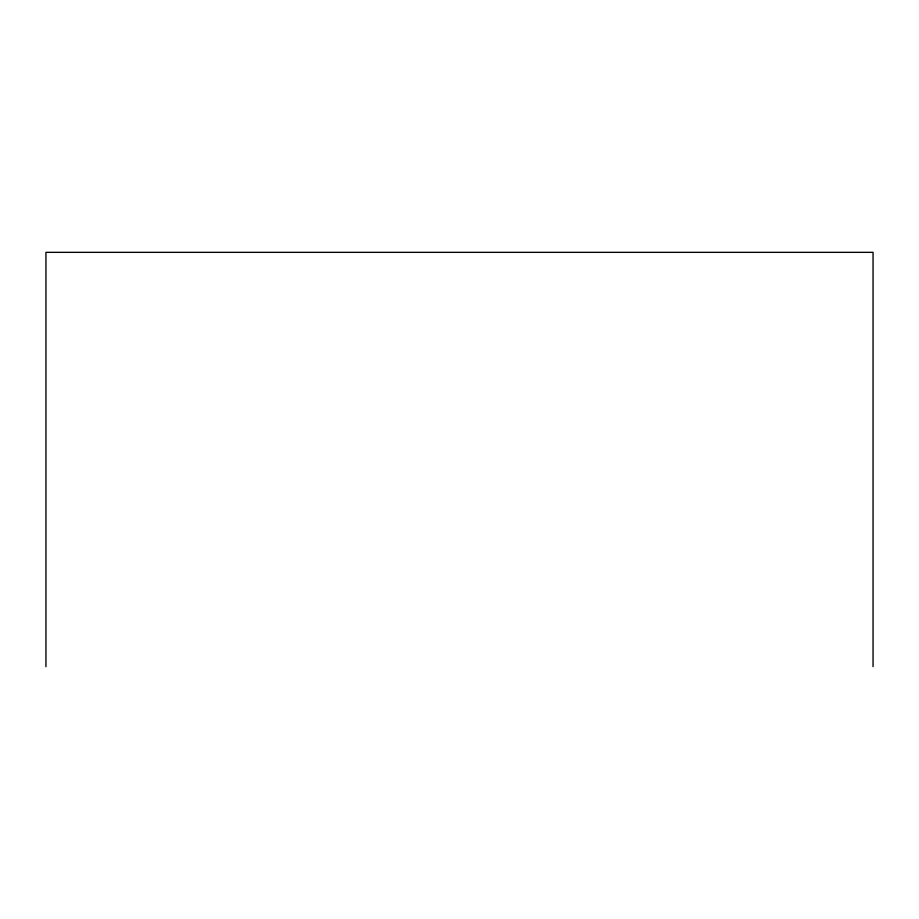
<?xml version="1.0" encoding="UTF-8"?>
<svg xmlns="http://www.w3.org/2000/svg" width="919" height="919" viewBox="0 0 919 919"><rect width="100%" height="100%" fill="white"/><g stroke="black" fill="none" stroke-linecap="round" stroke-linejoin="round"><path stroke-width="1.38" d="M873.05 666.654L873.05 252.346L45.95 252.346L45.95 666.654"/></g></svg>
